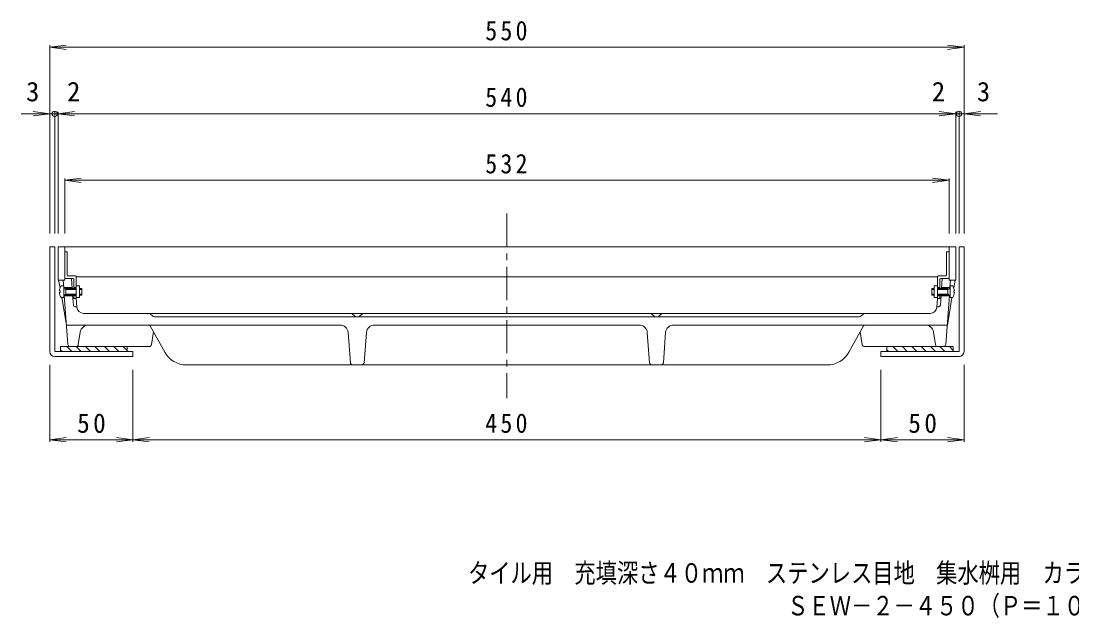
# Model space of a CAD drawing. Units: millimetres, scale not verified. Extents: x -584 to 700, y -548 to 542.
# Drawn here: x -584 to 48, y -548 to -189 of the extents above; entities that cross this region are included whole.
import ezdxf
from ezdxf.enums import TextEntityAlignment as Align

# ---------------------------------------------------------------- set-up
doc = ezdxf.new("R2010")
doc.units = ezdxf.units.MM
doc.header["$LTSCALE"] = 4
doc.header["$PDMODE"] = 32
doc.header["$PDSIZE"] = 3.2
doc.linetypes.add('CHAIN1', pattern=[8, 5, -1, 1, -1])
for name, color, linetype, lineweight in [('0-0_通り芯', 3, 'Continuous', 9), ('0-1_躯体', 2, 'Continuous', 9), ('0-3_建具', 4, 'Continuous', 9), ('0-4_その他', 7, 'Continuous', 9), ('0-6_ハッチ', 6, 'Continuous', 9), ('0-F', 7, 'Continuous', 9)]:
    doc.layers.add(name, color=color, linetype=linetype, lineweight=lineweight)
doc.layers.add('F-5_F-5ﾚｲﾔ', color=2, linetype='Continuous')
doc.styles.add('ＭＳ ゴシック', font='')
doc.styles.get('ＭＳ ゴシック').set_extended_font_data('MS Gothic')

msp = doc.modelspace()

# ---------------------------------------------------------------- linework, layer by layer
at = {"layer": '0-0_通り芯'}
for p, q in [((-561.827, -345.263), (-560.982, -349.994)), ((-558.72, -349.763), (-559.041, -345.263)), ((-551.184, -343.263), (-33.184, -343.263)), ((-25.648, -349.763), (-25.327, -345.263)), ((-22.541, -345.263), (-23.386, -349.994)), ((-559.952, -355.763), (-557.184, -372.263)), ((-556.283, -383.87), (-558.398, -354.265)), ((-28.084, -383.87), (-25.97, -354.265)), ((-24.416, -355.763), (-27.184, -372.263)), ((-551.954, -361.263), (-550.88, -361.263)), ((-505.095, -366.935), (-506.773, -365.592)), ((-383.595, -366.935), (-385.273, -365.592)), ((-379.095, -365.592), (-380.773, -366.935)), ((-205.273, -365.592), (-203.595, -366.935)), ((-200.773, -366.935), (-199.095, -365.592)), ((-79.273, -366.935), (-77.595, -365.592)), ((-32.414, -361.263), (-33.487, -361.263)), ((-392.659, -372.263), (-557.184, -372.263)), ((-497.966, -388.558), (-506.734, -372.803)), ((-80.21, -367.263), (-504.158, -367.263)), ((-371.709, -372.263), (-212.659, -372.263)), ((-191.709, -372.263), (-27.184, -372.263)), ((-86.401, -388.558), (-77.634, -372.803)), ((-549.988, -383.991), (-548.836, -376.503)), ((-504.779, -376.316), (-506, -383.975)), ((-387.69, -376.711), (-386.332, -394.929)), ((-378.036, -394.929), (-376.678, -376.711)), ((-206.332, -394.929), (-207.69, -376.711)), ((-196.678, -376.711), (-198.036, -394.929)), ((-79.589, -376.316), (-78.368, -383.975)), ((-34.379, -383.991), (-35.532, -376.503)), ((-554.787, -385.263), (-507.485, -385.263)), ((-29.581, -385.263), (-76.883, -385.263)), ((-484.859, -396.263), (-99.508, -396.263))]:
    msp.add_line(p, q, dxfattribs=at)
for centre, radius, start, end in [((-551.954, -360.263), 1, 184.08562, 270), ((-32.414, -360.263), 1, 270, 355.91438), ((-507.71, -366.763), 1.5, 51.34048, 90), ((-386.21, -366.763), 1.5, 51.34048, 90), ((-378.158, -366.763), 1.5, 90, 128.65988), ((-206.21, -366.763), 1.5, 51.34012, 90), ((-198.158, -366.763), 1.5, 90, 128.65952), ((-76.658, -366.763), 1.5, 90, 128.65952), ((-543.894, -377.263), 5, 90, 171.25403), ((-507.886, -373.763), 1.5, 39.80582, 90), ((-504.158, -365.763), 1.5, 231.34048, 270), ((-392.659, -377.263), 5, 6.34024, 90), ((-382.658, -365.763), 1.5, 231.34048, 270), ((-381.71, -365.763), 1.5, 270, 308.65988), ((-371.709, -377.263), 5, 90, 173.65974), ((-212.659, -377.263), 5, 6.34026, 90), ((-202.658, -365.763), 1.5, 231.34012, 270), ((-201.71, -365.763), 1.5, 270, 308.65952), ((-191.709, -377.263), 5, 90, 173.65976), ((-80.21, -365.763), 1.5, 270, 308.65952), ((-76.481, -373.763), 1.5, 90, 140.19418), ((-40.473, -377.263), 5, 8.74597, 90), ((-554.787, -383.763), 1.5, 184.08521, 270), ((-551.471, -383.763), 1.5, 270, 351.25423), ((-507.485, -383.763), 1.5, 270, 351.86977), ((-76.883, -383.763), 1.5, 188.13023, 270), ((-32.897, -383.763), 1.5, 188.74577, 270), ((-29.581, -383.763), 1.5, 270, 355.91479), ((-484.859, -381.263), 15, 209.09688, 270), ((-99.508, -381.263), 15, 270, 330.90312), ((-384.841, -394.763), 1.5, 186.34013, 270), ((-379.526, -394.763), 1.5, 270, 353.65976), ((-204.841, -394.763), 1.5, 186.34024, 270), ((-199.526, -394.763), 1.5, 270, 353.65987)]:
    msp.add_arc(centre, radius, start, end, dxfattribs=at)
at = {"layer": '0-1_躯体'}
for p, q in [((-562.184, -325.263), (-22.184, -325.263)), ((-562.184, -345.263), (-562.184, -325.263)), ((-558.184, -345.263), (-558.184, -325.263)), ((-26.184, -345.263), (-26.184, -325.263)), ((-22.184, -345.263), (-22.184, -325.263)), ((-558.184, -345.263), (-562.184, -345.263)), ((-26.184, -345.263), (-22.184, -345.263))]:
    msp.add_line(p, q, dxfattribs=at)
at = {"layer": '0-1_躯体', "color": 3}
for p, q in [((-553.671, -350.263), (-554.1, -344.263)), ((-30.697, -350.263), (-30.268, -344.263)), ((-552.952, -360.335), (-553.385, -354.263)), ((-550.86, -361.548), (-551.238, -356.263)), ((-33.508, -361.548), (-33.13, -356.263)), ((-31.416, -360.335), (-30.982, -354.263)), ((-37.498, -365.263), (-546.87, -365.263))]:
    msp.add_line(p, q, dxfattribs=at)
for centre, start, end in [((-546.87, -361.263), 184.08566, 270), ((-37.498, -361.263), 270, 355.91434)]:
    msp.add_arc(centre, 4, start, end, dxfattribs=at)
at = {"layer": '0-3_建具'}
for p, q in [((-564.184, -325.263), (-567.184, -325.263)), ((-567.184, -388.263), (-567.184, -325.263)), ((-20.184, -325.263), (-17.184, -325.263)), ((-17.184, -388.263), (-17.184, -325.263)), ((-564.184, -391.263), (-517.184, -391.263)), ((-517.184, -391.263), (-517.184, -388.263)), ((-67.184, -391.263), (-67.184, -388.263)), ((-20.184, -391.263), (-67.184, -391.263))]:
    msp.add_line(p, q, dxfattribs=at)
for points in [[(-517.184, -388.263), (-564.184, -388.263), (-564.184, -325.263)], [(-67.184, -388.263), (-20.184, -388.263), (-20.184, -325.263)]]:
    msp.add_lwpolyline(points, dxfattribs=at)
for centre, start, end in [((-564.184, -388.263), 180, 270), ((-20.184, -388.263), 270, 0)]:
    msp.add_arc(centre, 3, start, end, dxfattribs=at)
at = {"layer": '0-4_その他'}
for p, q in [((-567.184, -205.263), (-557.27, -203.958)), ((-567.184, -204.063), (-567.184, -317.263)), ((-567.184, -205.263), (-17.184, -205.263)), ((-567.184, -205.263), (-557.27, -206.569)), ((-17.184, -205.263), (-27.098, -203.958)), ((-17.184, -205.263), (-27.098, -206.569)), ((-17.184, -204.063), (-17.184, -317.263)), ((-567.184, -245.263), (-584.446, -245.263)), ((-567.184, -245.263), (-577.098, -243.958)), ((-567.184, -245.263), (-577.098, -246.569)), ((-567.184, -245.263), (-564.184, -245.263)), ((-564.184, -244.063), (-564.184, -317.263)), ((-564.184, -245.263), (-562.184, -245.263)), ((-562.184, -245.263), (-552.269, -243.958)), ((-562.184, -244.063), (-562.184, -317.263)), ((-562.184, -245.263), (-22.184, -245.263)), ((-562.184, -245.263), (-552.269, -246.569)), ((-22.184, -245.263), (-32.098, -243.958)), ((-22.184, -245.263), (-32.098, -246.569)), ((-22.184, -244.063), (-22.184, -317.263)), ((-22.184, -245.263), (-20.184, -245.263)), ((-20.184, -244.063), (-20.184, -317.263)), ((-20.184, -245.263), (-17.184, -245.263)), ((-17.184, -245.263), (-7.269, -243.958)), ((-17.184, -245.263), (-7.269, -246.569)), ((-17.184, -245.263), (2.924, -245.263)), ((-558.184, -285.263), (-548.269, -283.958)), ((-558.184, -284.063), (-558.184, -317.263)), ((-26.184, -285.263), (-36.098, -283.958)), ((-26.184, -284.063), (-26.184, -317.263)), ((-558.184, -285.263), (-26.184, -285.263)), ((-558.184, -285.263), (-548.269, -286.569)), ((-26.184, -285.263), (-36.098, -286.569)), ((-567.184, -442.463), (-567.184, -396.263)), ((-17.184, -442.463), (-17.184, -396.263)), ((-517.184, -442.463), (-517.184, -399.263)), ((-67.184, -442.463), (-67.184, -399.263)), ((-567.184, -441.263), (-557.27, -439.958)), ((-567.184, -441.263), (-517.184, -441.263)), ((-567.184, -441.263), (-557.27, -442.569)), ((-517.184, -441.263), (-527.098, -439.958)), ((-517.184, -441.263), (-527.098, -442.569)), ((-517.184, -441.263), (-507.269, -439.958)), ((-517.184, -441.263), (-67.184, -441.263)), ((-517.184, -441.263), (-507.269, -442.569)), ((-67.184, -441.263), (-77.098, -439.958)), ((-67.184, -441.263), (-77.098, -442.569)), ((-67.184, -441.263), (-57.269, -439.958)), ((-67.184, -441.263), (-17.184, -441.263)), ((-67.184, -441.263), (-57.269, -442.569)), ((-17.184, -441.263), (-27.098, -439.958)), ((-17.184, -441.263), (-27.098, -442.569))]:
    msp.add_line(p, q, dxfattribs=at)
at = {"layer": '0-4_その他', "color": 4}
for p, q in [((-556.684, -328.263), (-558.184, -328.263)), ((-556.684, -342.263), (-556.684, -328.263)), ((-27.684, -328.263), (-26.184, -328.263)), ((-27.684, -342.263), (-27.684, -328.263)), ((-553.184, -344.263), (-557.684, -344.263)), ((-556.184, -342.763), (-551.684, -342.763)), ((-552.684, -344.763), (-552.684, -350.263)), ((-551.184, -343.263), (-551.184, -350.263)), ((-33.184, -343.263), (-33.184, -350.263)), ((-28.184, -342.763), (-32.684, -342.763)), ((-31.684, -344.763), (-31.684, -350.263)), ((-31.184, -344.263), (-26.684, -344.263)), ((-552.684, -349.763), (-551.184, -349.763)), ((-31.684, -349.763), (-33.184, -349.763)), ((-552.684, -354.263), (-552.684, -356.263)), ((-552.684, -354.763), (-551.184, -354.763)), ((-551.184, -356.263), (-552.684, -356.263)), ((-551.184, -354.263), (-551.184, -356.263)), ((-33.184, -354.263), (-33.184, -356.263)), ((-31.684, -354.763), (-33.184, -354.763)), ((-33.184, -356.263), (-31.684, -356.263)), ((-31.684, -354.263), (-31.684, -356.263))]:
    msp.add_line(p, q, dxfattribs=at)
at = {"layer": '0-4_その他', "color": 2}
for p, q in [((-561.372, -351.763), (-560.971, -351.763)), ((-561.372, -352.763), (-560.971, -352.763)), ((-560.971, -352.763), (-560.971, -351.763)), ((-560.368, -348.763), (-558.791, -348.763)), ((-558.791, -348.763), (-558.791, -355.763)), ((-557.391, -350.863), (-558.694, -350.085)), ((-557.391, -353.663), (-558.694, -354.442)), ((-557.391, -350.263), (-557.902, -350.558)), ((-557.391, -354.263), (-557.902, -353.968)), ((-557.391, -350.263), (-557.391, -354.263)), ((-557.391, -350.263), (-551.184, -350.263)), ((-557.391, -350.863), (-551.184, -350.863)), ((-557.391, -353.663), (-551.184, -353.663)), ((-551.184, -348.763), (-549.184, -348.763)), ((-551.184, -350.263), (-551.184, -354.263)), ((-549.184, -348.763), (-549.184, -355.763)), ((-549.184, -350.263), (-547.849, -350.263)), ((-549.184, -350.863), (-547.849, -350.863)), ((-549.184, -353.663), (-547.849, -353.663)), ((-547.849, -350.263), (-547.849, -354.263)), ((-36.518, -350.263), (-36.518, -354.263)), ((-35.184, -350.263), (-36.518, -350.263)), ((-35.184, -350.863), (-36.518, -350.863)), ((-35.184, -353.663), (-36.518, -353.663)), ((-33.184, -348.763), (-35.184, -348.763)), ((-35.184, -348.763), (-35.184, -355.763)), ((-33.184, -350.263), (-33.184, -354.263)), ((-26.977, -350.263), (-33.184, -350.263)), ((-26.977, -350.863), (-33.184, -350.863)), ((-26.977, -353.663), (-33.184, -353.663)), ((-26.977, -350.863), (-25.674, -350.085)), ((-26.977, -350.263), (-26.977, -354.263)), ((-26.977, -350.263), (-26.466, -350.558)), ((-26.977, -353.663), (-25.674, -354.442)), ((-26.977, -354.263), (-26.466, -353.968)), ((-25.577, -348.763), (-25.577, -355.763)), ((-23.999, -348.763), (-25.577, -348.763)), ((-23.397, -352.763), (-23.397, -351.763)), ((-22.996, -351.763), (-23.397, -351.763)), ((-22.996, -352.763), (-23.397, -352.763)), ((-558.791, -355.763), (-560.368, -355.763)), ((-557.391, -354.263), (-551.184, -354.263)), ((-551.184, -355.763), (-549.184, -355.763)), ((-549.184, -354.263), (-547.849, -354.263)), ((-35.184, -354.263), (-36.518, -354.263)), ((-33.184, -355.763), (-35.184, -355.763)), ((-26.977, -354.263), (-33.184, -354.263)), ((-25.577, -355.763), (-23.999, -355.763))]:
    msp.add_line(p, q, dxfattribs=at)
at = {"layer": '0-4_その他', "color": 3}
for p, q in [((-558.72, -349.763), (-553.709, -349.763)), ((-25.648, -349.763), (-30.658, -349.763)), ((-558.362, -354.763), (-553.352, -354.763)), ((-26.005, -354.763), (-31.016, -354.763))]:
    msp.add_line(p, q, dxfattribs=at)
at = {"layer": '0-4_その他', "color": 4}
for centre, start, end in [((-557.684, -343.763), 180, 270), ((-556.184, -342.263), 180, 270), ((-553.184, -344.763), 0, 90), ((-551.684, -343.263), 0, 90), ((-32.684, -343.263), 90, 180), ((-31.184, -344.763), 90, 180), ((-28.184, -342.263), 270, 0), ((-26.684, -343.763), 270, 0)]:
    msp.add_arc(centre, 0.5, start, end, dxfattribs=at)
at = {"layer": '0-4_その他', "color": 2}
for centre, radius, start, end in [((-554.891, -352.263), 6.5, 147.42065, 175.58826), ((-554.891, -352.263), 6.5, 184.41153, 212.57935), ((-558.591, -349.913), 0.2, 180, 239.14018), ((-25.777, -349.913), 0.2, 300.85982, 0), ((-29.477, -352.263), 6.5, 4.41174, 32.57935), ((-29.477, -352.263), 6.5, 327.42065, 355.58847), ((-558.591, -354.613), 0.2, 120.85982, 180), ((-25.777, -354.613), 0.2, 0, 59.14018)]:
    msp.add_arc(centre, radius, start, end, dxfattribs=at)
at = {"layer": '0-4_その他'}
for p in [(-564.184, -245.263), (-20.184, -245.263)]:
    msp.add_point(p, dxfattribs=at)
at = {"layer": '0-6_ハッチ'}
for p, q in [((-560.684, -385.263), (-560.684, -388.263)), ((-520.684, -385.263), (-560.684, -385.263)), ((-556.94, -385.263), (-553.94, -388.263)), ((-551.284, -385.263), (-548.284, -388.263)), ((-545.627, -385.263), (-542.627, -388.263)), ((-539.97, -385.263), (-536.97, -388.263)), ((-534.313, -385.263), (-531.313, -388.263)), ((-528.656, -385.263), (-525.656, -388.263)), ((-522.999, -385.263), (-520.684, -387.579)), ((-520.684, -388.263), (-520.684, -385.263)), ((-63.684, -385.263), (-63.684, -388.263)), ((-59.94, -385.263), (-56.94, -388.263)), ((-54.284, -385.263), (-51.284, -388.263)), ((-48.627, -385.263), (-45.627, -388.263)), ((-42.97, -385.263), (-39.97, -388.263)), ((-37.313, -385.263), (-34.313, -388.263)), ((-31.656, -385.263), (-28.656, -388.263)), ((-25.999, -385.263), (-23.684, -387.579)), ((-560.684, -387.177), (-559.597, -388.263)), ((-560.684, -388.263), (-520.684, -388.263)), ((-63.684, -387.177), (-62.597, -388.263))]:
    msp.add_line(p, q, dxfattribs=at)
msp.add_lwpolyline([(-63.684, -388.263), (-23.684, -388.263), (-23.684, -385.263), (-63.684, -385.263)], dxfattribs=at)
at = {"layer": '0-F', "linetype": 'CHAIN1'}
msp.add_line((-292.184, -305.263), (-292.184, -416.263), dxfattribs=at)

# ---------------------------------------------------------------- texts
at = {"layer": '0-4_その他', "color": 2, "style": 'ＭＳ ゴシック'}
for s, p in [('3', (-581.392, -241.263)), ('2', (-556.715, -241.263)), ('2', (-36.502, -241.263)), ('3', (-9.428, -241.263))]:
    msp.add_text(s, height=11.73, dxfattribs=at).set_placement(p, align=Align.BOTTOM_LEFT)
at = {"layer": '0-4_その他', "color": 2, "char_height": 11.73, "attachment_point": 7, "style": 'ＭＳ ゴシック'}
for s, insert in [('\\T1.27;\\W0.9;550', (-305.184, -201.263)), ('\\T1.27;\\W0.9;540', (-305.184, -241.263)), ('\\T1.27;\\W0.9;532', (-305.184, -281.263)), ('\\T1.27;\\W0.95;50', (-550.684, -437.263)), ('\\T1.27;\\W0.9;450', (-305.184, -437.263)), ('\\T1.27;\\W0.95;50', (-50.684, -437.263))]:
    msp.add_mtext(s, dxfattribs=dict(at, insert=insert))
at = {"layer": 'F-5_F-5ﾚｲﾔ', "style": 'ＭＳ ゴシック', "width": 0.8}
for s, p in [('タイル用\u3000充填深さ４０ｍｍ\u3000ステンレス目地\u3000集水桝用\u3000カラー舗装用みぞ蓋\u3000', (-315.553, -530.705)), ('\u3000\u3000\u3000\u3000\u3000\u3000\u3000\u3000\u3000\u3000\u3000\u3000\u3000\u3000\u3000ＳＥＷ－２－４５０（Ｐ＝１０）＋ＴＬ６０Ｐ', (-315.553, -550.367))]:
    msp.add_text(s, height=11.73, dxfattribs=at).set_placement(p, align=Align.BOTTOM_LEFT)

doc.saveas('drawing.dxf')
